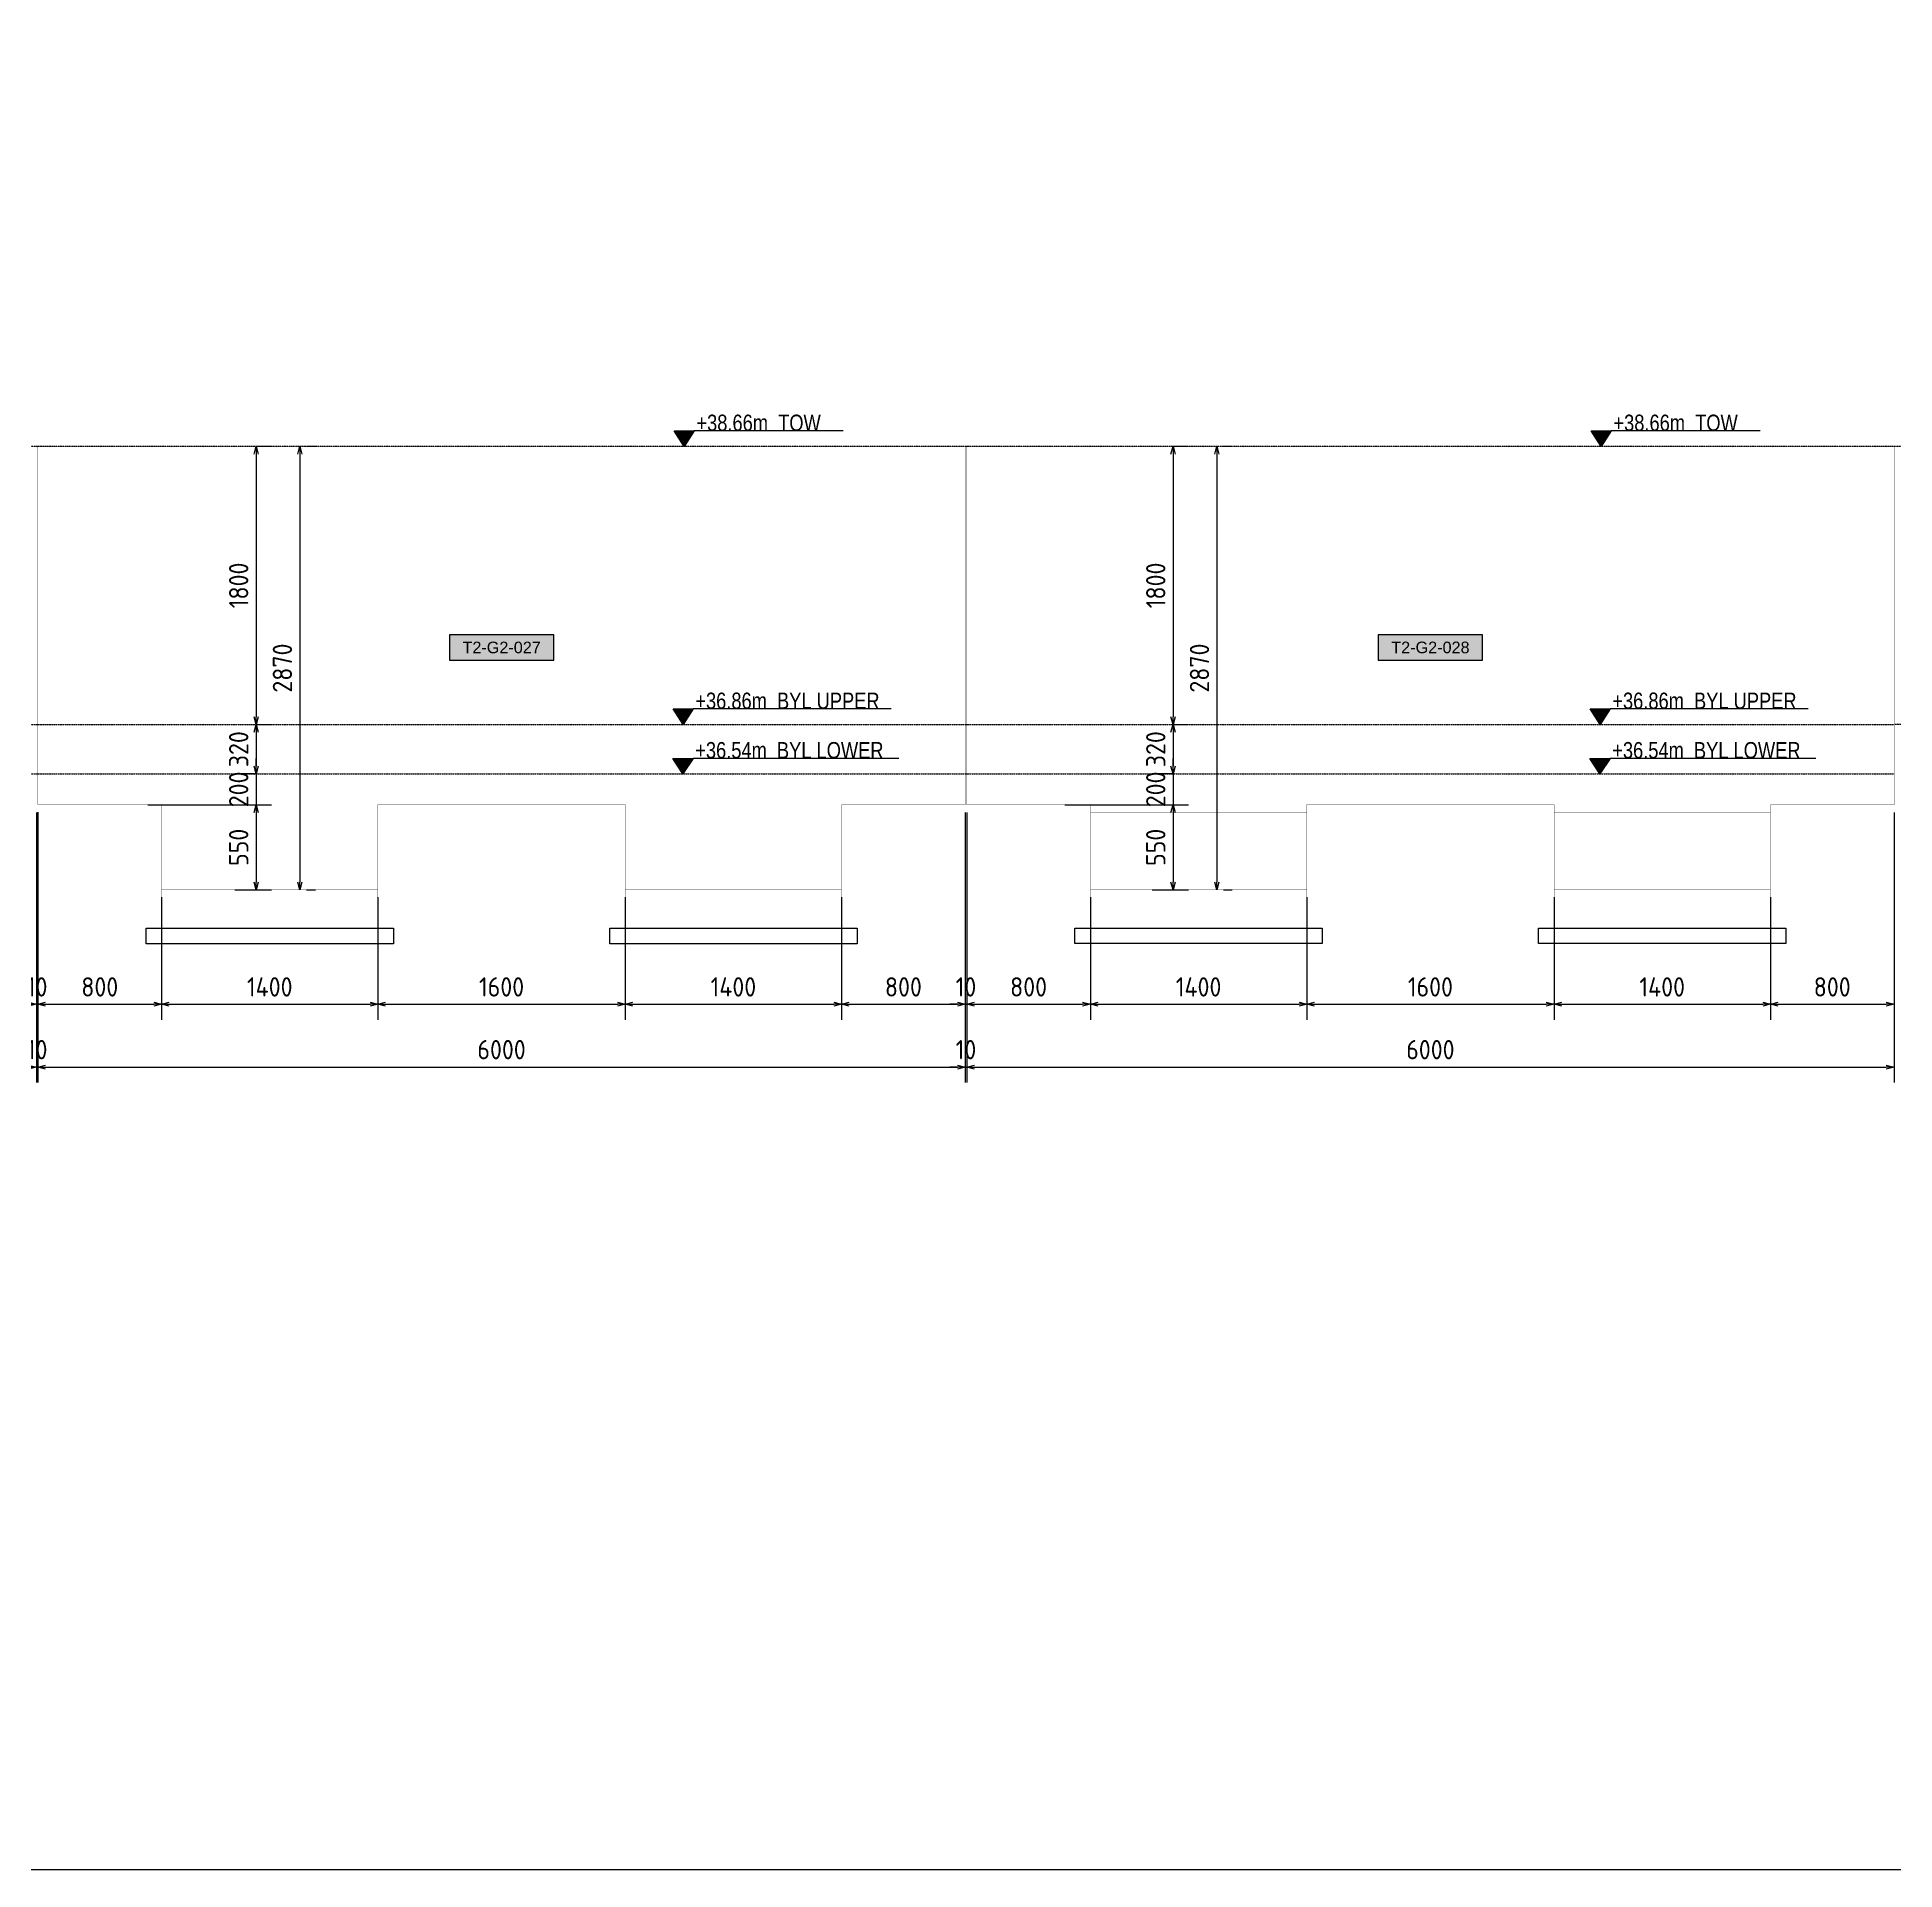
# Model space of a CAD drawing. Header units: centimetres. Extents: x -6122352 to 6876996, y -1694241 to 2592194.
# Drawn here: x 3466197 to 3478217, y 779040 to 790899 of the extents above; entities that cross this region are included whole.
import ezdxf
from ezdxf.enums import TextEntityAlignment as Align

# ---------------------------------------------------------------- set-up
doc = ezdxf.new("R2010")
doc.units = ezdxf.units.CM
doc.header["$MEASUREMENT"] = 0
doc.header["$PDMODE"] = 66
doc.header["$PDSIZE"] = 100
for name, pattern in [('CENTER', [2, 1.25, -0.25, 0.25, -0.25]), ('DASHED2', [0.375, 0.25, -0.125]), ('HIDDEN', [0.375, 0.25, -0.125])]:
    doc.linetypes.add(name, pattern=pattern)
doc.layers.get('Defpoints').update_dxf_attribs({"color": 255, "linetype": 'CENTER'})
for name, color, linetype in [('@MI-TYPE-01', 30, 'Continuous'), ('@MI-TYPE-02', 6, 'Continuous'), ('JML-Dimension', 1, 'Continuous'), ('PANEL-TAGS', 7, 'Continuous'), ('SECTION', 130, 'Continuous')]:
    doc.layers.add(name, color=color, linetype=linetype)
doc.styles.add('PANELTAG_STYLE', font='arial.ttf')
doc.styles.add('Schueco-BEMSTIL', font='isocpeur.ttf', dxfattribs={"width": 0.9})
doc.styles.add('txt-Pisa-std', font='arial.ttf', dxfattribs={"width": 0.8})
doc.dimstyles.new('MI- JWC-TXT-2.5 MM', dxfattribs={"dimscale": 1.5, "dimtxt": 2.5, "dimasz": 1, "dimexe": 2, "dimexo": 1, "dimgap": 1, "dimtad": 1, "dimdec": 0, "dimdsep": 46, "dimtxsty": 'Schueco-BEMSTIL', "dimblk": 'OPEN30', "dimcen": 0, "dimdle": 2, "dimclrd": 140, "dimclre": 8, "dimclrt": 40, "dimadec": 0, "dimazin": 2, "dimtfac": 1, "dimtdec": 0, "dimtix": 1, "dimtmove": 2, "dimatfit": 3, "dimldrblk": 'OPEN', "dimfxl": 2, "dimlwd": -1, "dimlwe": -1, "dimarcsym": 0})

# ---------------------------------------------------------------- blocks, each defined once
blk = doc.blocks.new('T2-ELE FT')
at = {"color": 12, "linetype": 'HIDDEN', "ltscale": 5, "const_width": 2}
blk.add_lwpolyline([(30306558, 1676366), (30306558, 1676866), (30307958, 1676866), (30307958, 1676366)], dxfattribs=at)
at = {"color": 12, "ltscale": 20, "const_width": 2}
blk.add_lwpolyline([(30306558, 1676366), (30307958, 1676366), (30307958, 1676116), (30306558, 1676116)], close=True, dxfattribs=at)
at = {"color": 8, "ltscale": 20}
blk.add_lwpolyline([(30306458, 1676116), (30308058, 1676116), (30308058, 1676016), (30306458, 1676016)], close=True, dxfattribs=at)
blk = doc.blocks.new('_Open30')
at = {"color": 0, "linetype": 'ByBlock', "lineweight": -2}
for p, q in [((-1, 0.27), (0, 0)), ((0, 0), (-1, -0.27)), ((0, 0), (-1, 0))]:
    blk.add_line(p, q, dxfattribs=at)
blk = doc.blocks.new('*D1750')
at = {"layer": '@MI-TYPE-01', "color": 8, "transparency": 16777216}
for p, q in [((3466192, 785882), (3466192, 784541)), ((3466202, 785883), (3466202, 784541))]:
    blk.add_line(p, q, dxfattribs=at)
at = {"layer": '@MI-TYPE-01', "color": 140, "transparency": 16777216}
for p, q in [((3466142, 784641), (3466092, 784641)), ((3466192, 784641), (3466202, 784641)), ((3466252, 784641), (3466302, 784641))]:
    blk.add_line(p, q, dxfattribs=at)
at = {"layer": 'Defpoints', "color": 0, "transparency": 16777216}
for p in [(3466192, 785932), (3466202, 785933), (3466202, 784641)]:
    blk.add_point(p, dxfattribs=at)
at = {"layer": '@MI-TYPE-01', "color": 140, "transparency": 16777216, "xscale": 50, "yscale": 50, "zscale": 50}
blk.add_blockref('_Open30', (3466192, 784641), dxfattribs=at)
at = {"layer": '@MI-TYPE-01', "color": 140, "transparency": 16777216, "xscale": 50, "yscale": 50, "zscale": 50, "rotation": 180}
blk.add_blockref('_Open30', (3466202, 784641), dxfattribs=at)
at = {"layer": '@MI-TYPE-01', "color": 40, "transparency": 16777216, "insert": (3466197, 784753), "char_height": 125, "attachment_point": 5, "style": 'Schueco-BEMSTIL'}
blk.add_mtext('10', dxfattribs=at)
blk = doc.blocks.new('_Open')
at = {"color": 0, "linetype": 'ByBlock', "lineweight": -2}
for p, q in [((-1, 0.2), (0, 0)), ((-1, -0.2), (0, 0)), ((0, 0), (-1, 0))]:
    blk.add_line(p, q, dxfattribs=at)
blk = doc.blocks.new('*D1751')
at = {"layer": '@MI-TYPE-01', "color": 8, "transparency": 16777216}
for p, q in [((3466202, 785883), (3466202, 784541)), ((3467002, 785333), (3467002, 784541))]:
    blk.add_line(p, q, dxfattribs=at)
at = {"layer": '@MI-TYPE-01', "color": 140, "transparency": 16777216}
blk.add_line((3466252, 784641), (3466952, 784641), dxfattribs=at)
at = {"layer": 'Defpoints', "color": 0, "transparency": 16777216}
for p in [(3466202, 785933), (3467002, 785383), (3467002, 784641)]:
    blk.add_point(p, dxfattribs=at)
at = {"layer": '@MI-TYPE-01', "color": 140, "transparency": 16777216, "xscale": 50, "yscale": 50, "zscale": 50, "rotation": 180}
blk.add_blockref('_Open30', (3466202, 784641), dxfattribs=at)
at = {"layer": '@MI-TYPE-01', "color": 140, "transparency": 16777216, "xscale": 50, "yscale": 50, "zscale": 50}
blk.add_blockref('_Open30', (3467002, 784641), dxfattribs=at)
at = {"layer": '@MI-TYPE-01', "color": 40, "transparency": 16777216, "insert": (3466602, 784753), "char_height": 125, "attachment_point": 5, "style": 'Schueco-BEMSTIL'}
blk.add_mtext('800', dxfattribs=at)
blk = doc.blocks.new('*D1752')
at = {"layer": '@MI-TYPE-01', "color": 8, "transparency": 16777216}
for p, q in [((3467002, 785333), (3467002, 784541)), ((3468402, 785333), (3468402, 784541))]:
    blk.add_line(p, q, dxfattribs=at)
at = {"layer": '@MI-TYPE-01', "color": 140, "transparency": 16777216}
blk.add_line((3467052, 784641), (3468352, 784641), dxfattribs=at)
at = {"layer": 'Defpoints', "color": 0, "transparency": 16777216}
for p in [(3467002, 785383), (3468402, 785383), (3468402, 784641)]:
    blk.add_point(p, dxfattribs=at)
at = {"layer": '@MI-TYPE-01', "color": 140, "transparency": 16777216, "xscale": 50, "yscale": 50, "zscale": 50, "rotation": 180}
blk.add_blockref('_Open30', (3467002, 784641), dxfattribs=at)
at = {"layer": '@MI-TYPE-01', "color": 140, "transparency": 16777216, "xscale": 50, "yscale": 50, "zscale": 50}
blk.add_blockref('_Open30', (3468402, 784641), dxfattribs=at)
at = {"layer": '@MI-TYPE-01', "color": 40, "transparency": 16777216, "insert": (3467702, 784753), "char_height": 125, "attachment_point": 5, "style": 'Schueco-BEMSTIL'}
blk.add_mtext('1400', dxfattribs=at)
blk = doc.blocks.new('*D1753')
at = {"layer": '@MI-TYPE-01', "color": 8, "transparency": 16777216}
for p, q in [((3468402, 785333), (3468402, 784541)), ((3470002, 785333), (3470002, 784541))]:
    blk.add_line(p, q, dxfattribs=at)
at = {"layer": '@MI-TYPE-01', "color": 140, "transparency": 16777216}
blk.add_line((3468452, 784641), (3469952, 784641), dxfattribs=at)
at = {"layer": 'Defpoints', "color": 0, "transparency": 16777216}
for p in [(3468402, 785383), (3470002, 785383), (3470002, 784641)]:
    blk.add_point(p, dxfattribs=at)
at = {"layer": '@MI-TYPE-01', "color": 140, "transparency": 16777216, "xscale": 50, "yscale": 50, "zscale": 50, "rotation": 180}
blk.add_blockref('_Open30', (3468402, 784641), dxfattribs=at)
at = {"layer": '@MI-TYPE-01', "color": 140, "transparency": 16777216, "xscale": 50, "yscale": 50, "zscale": 50}
blk.add_blockref('_Open30', (3470002, 784641), dxfattribs=at)
at = {"layer": '@MI-TYPE-01', "color": 40, "transparency": 16777216, "insert": (3469202, 784753), "char_height": 125, "attachment_point": 5, "style": 'Schueco-BEMSTIL'}
blk.add_mtext('1600', dxfattribs=at)
blk = doc.blocks.new('*D1754')
at = {"layer": '@MI-TYPE-01', "color": 8, "transparency": 16777216}
for p, q in [((3470002, 785333), (3470002, 784541)), ((3471402, 785333), (3471402, 784541))]:
    blk.add_line(p, q, dxfattribs=at)
at = {"layer": '@MI-TYPE-01', "color": 140, "transparency": 16777216}
blk.add_line((3470052, 784641), (3471352, 784641), dxfattribs=at)
at = {"layer": 'Defpoints', "color": 0, "transparency": 16777216}
for p in [(3470002, 785383), (3471402, 785383), (3471402, 784641)]:
    blk.add_point(p, dxfattribs=at)
at = {"layer": '@MI-TYPE-01', "color": 140, "transparency": 16777216, "xscale": 50, "yscale": 50, "zscale": 50, "rotation": 180}
blk.add_blockref('_Open30', (3470002, 784641), dxfattribs=at)
at = {"layer": '@MI-TYPE-01', "color": 140, "transparency": 16777216, "xscale": 50, "yscale": 50, "zscale": 50}
blk.add_blockref('_Open30', (3471402, 784641), dxfattribs=at)
at = {"layer": '@MI-TYPE-01', "color": 40, "transparency": 16777216, "insert": (3470702, 784753), "char_height": 125, "attachment_point": 5, "style": 'Schueco-BEMSTIL'}
blk.add_mtext('1400', dxfattribs=at)
blk = doc.blocks.new('*D1755')
at = {"layer": '@MI-TYPE-01', "color": 8, "transparency": 16777216}
for p, q in [((3472202, 785881), (3472202, 784541)), ((3471402, 785333), (3471402, 784541))]:
    blk.add_line(p, q, dxfattribs=at)
at = {"layer": '@MI-TYPE-01', "color": 140, "transparency": 16777216}
blk.add_line((3471452, 784641), (3472152, 784641), dxfattribs=at)
at = {"layer": 'Defpoints', "color": 0, "transparency": 16777216}
for p in [(3472202, 785931), (3471402, 785383), (3472202, 784641)]:
    blk.add_point(p, dxfattribs=at)
at = {"layer": '@MI-TYPE-01', "color": 140, "transparency": 16777216, "xscale": 50, "yscale": 50, "zscale": 50, "rotation": 180}
blk.add_blockref('_Open30', (3471402, 784641), dxfattribs=at)
at = {"layer": '@MI-TYPE-01', "color": 140, "transparency": 16777216, "xscale": 50, "yscale": 50, "zscale": 50}
blk.add_blockref('_Open30', (3472202, 784641), dxfattribs=at)
at = {"layer": '@MI-TYPE-01', "color": 40, "transparency": 16777216, "insert": (3471802, 784753), "char_height": 125, "attachment_point": 5, "style": 'Schueco-BEMSTIL'}
blk.add_mtext('800', dxfattribs=at)
blk = doc.blocks.new('*D1756')
at = {"layer": '@MI-TYPE-01', "color": 8, "transparency": 16777216}
for p, q in [((3472202, 785881), (3472202, 784541)), ((3472212, 785881), (3472212, 784541))]:
    blk.add_line(p, q, dxfattribs=at)
at = {"layer": '@MI-TYPE-01', "color": 140, "transparency": 16777216}
for p, q in [((3472152, 784641), (3472102, 784641)), ((3472202, 784641), (3472212, 784641)), ((3472262, 784641), (3472312, 784641))]:
    blk.add_line(p, q, dxfattribs=at)
at = {"layer": 'Defpoints', "color": 0, "transparency": 16777216}
for p in [(3472202, 785931), (3472212, 785931), (3472212, 784641)]:
    blk.add_point(p, dxfattribs=at)
at = {"layer": '@MI-TYPE-01', "color": 140, "transparency": 16777216, "xscale": 50, "yscale": 50, "zscale": 50}
blk.add_blockref('_Open30', (3472202, 784641), dxfattribs=at)
at = {"layer": '@MI-TYPE-01', "color": 140, "transparency": 16777216, "xscale": 50, "yscale": 50, "zscale": 50, "rotation": 180}
blk.add_blockref('_Open30', (3472212, 784641), dxfattribs=at)
at = {"layer": '@MI-TYPE-01', "color": 40, "transparency": 16777216, "insert": (3472207, 784753), "char_height": 125, "attachment_point": 5, "style": 'Schueco-BEMSTIL'}
blk.add_mtext('10', dxfattribs=at)
blk = doc.blocks.new('*D1757')
at = {"layer": '@MI-TYPE-01', "color": 8, "transparency": 16777216}
for p, q in [((3472212, 785881), (3472212, 784541)), ((3473012, 785333), (3473012, 784541))]:
    blk.add_line(p, q, dxfattribs=at)
at = {"layer": '@MI-TYPE-01', "color": 140, "transparency": 16777216}
blk.add_line((3472262, 784641), (3472962, 784641), dxfattribs=at)
at = {"layer": 'Defpoints', "color": 0, "transparency": 16777216}
for p in [(3472212, 785931), (3473012, 785383), (3473012, 784641)]:
    blk.add_point(p, dxfattribs=at)
at = {"layer": '@MI-TYPE-01', "color": 140, "transparency": 16777216, "xscale": 50, "yscale": 50, "zscale": 50, "rotation": 180}
blk.add_blockref('_Open30', (3472212, 784641), dxfattribs=at)
at = {"layer": '@MI-TYPE-01', "color": 140, "transparency": 16777216, "xscale": 50, "yscale": 50, "zscale": 50}
blk.add_blockref('_Open30', (3473012, 784641), dxfattribs=at)
at = {"layer": '@MI-TYPE-01', "color": 40, "transparency": 16777216, "insert": (3472612, 784753), "char_height": 125, "attachment_point": 5, "style": 'Schueco-BEMSTIL'}
blk.add_mtext('800', dxfattribs=at)
blk = doc.blocks.new('*D1758')
at = {"layer": '@MI-TYPE-01', "color": 8, "transparency": 16777216}
for p, q in [((3473012, 785333), (3473012, 784541)), ((3474412, 785333), (3474412, 784541))]:
    blk.add_line(p, q, dxfattribs=at)
at = {"layer": '@MI-TYPE-01', "color": 140, "transparency": 16777216}
blk.add_line((3473062, 784641), (3474362, 784641), dxfattribs=at)
at = {"layer": 'Defpoints', "color": 0, "transparency": 16777216}
for p in [(3473012, 785383), (3474412, 785383), (3474412, 784641)]:
    blk.add_point(p, dxfattribs=at)
at = {"layer": '@MI-TYPE-01', "color": 140, "transparency": 16777216, "xscale": 50, "yscale": 50, "zscale": 50, "rotation": 180}
blk.add_blockref('_Open30', (3473012, 784641), dxfattribs=at)
at = {"layer": '@MI-TYPE-01', "color": 140, "transparency": 16777216, "xscale": 50, "yscale": 50, "zscale": 50}
blk.add_blockref('_Open30', (3474412, 784641), dxfattribs=at)
at = {"layer": '@MI-TYPE-01', "color": 40, "transparency": 16777216, "insert": (3473712, 784753), "char_height": 125, "attachment_point": 5, "style": 'Schueco-BEMSTIL'}
blk.add_mtext('1400', dxfattribs=at)
blk = doc.blocks.new('*D1759')
at = {"layer": '@MI-TYPE-01', "color": 8, "transparency": 16777216}
for p, q in [((3474412, 785333), (3474412, 784541)), ((3476012, 785333), (3476012, 784541))]:
    blk.add_line(p, q, dxfattribs=at)
at = {"layer": '@MI-TYPE-01', "color": 140, "transparency": 16777216}
blk.add_line((3474462, 784641), (3475962, 784641), dxfattribs=at)
at = {"layer": 'Defpoints', "color": 0, "transparency": 16777216}
for p in [(3474412, 785383), (3476012, 785383), (3476012, 784641)]:
    blk.add_point(p, dxfattribs=at)
at = {"layer": '@MI-TYPE-01', "color": 140, "transparency": 16777216, "xscale": 50, "yscale": 50, "zscale": 50, "rotation": 180}
blk.add_blockref('_Open30', (3474412, 784641), dxfattribs=at)
at = {"layer": '@MI-TYPE-01', "color": 140, "transparency": 16777216, "xscale": 50, "yscale": 50, "zscale": 50}
blk.add_blockref('_Open30', (3476012, 784641), dxfattribs=at)
at = {"layer": '@MI-TYPE-01', "color": 40, "transparency": 16777216, "insert": (3475212, 784753), "char_height": 125, "attachment_point": 5, "style": 'Schueco-BEMSTIL'}
blk.add_mtext('1600', dxfattribs=at)
blk = doc.blocks.new('*D1760')
at = {"layer": '@MI-TYPE-01', "color": 8, "transparency": 16777216}
for p, q in [((3476012, 785333), (3476012, 784541)), ((3477412, 785333), (3477412, 784541))]:
    blk.add_line(p, q, dxfattribs=at)
at = {"layer": '@MI-TYPE-01', "color": 140, "transparency": 16777216}
blk.add_line((3476062, 784641), (3477362, 784641), dxfattribs=at)
at = {"layer": 'Defpoints', "color": 0, "transparency": 16777216}
for p in [(3476012, 785383), (3477412, 785383), (3477412, 784641)]:
    blk.add_point(p, dxfattribs=at)
at = {"layer": '@MI-TYPE-01', "color": 140, "transparency": 16777216, "xscale": 50, "yscale": 50, "zscale": 50, "rotation": 180}
blk.add_blockref('_Open30', (3476012, 784641), dxfattribs=at)
at = {"layer": '@MI-TYPE-01', "color": 140, "transparency": 16777216, "xscale": 50, "yscale": 50, "zscale": 50}
blk.add_blockref('_Open30', (3477412, 784641), dxfattribs=at)
at = {"layer": '@MI-TYPE-01', "color": 40, "transparency": 16777216, "insert": (3476712, 784753), "char_height": 125, "attachment_point": 5, "style": 'Schueco-BEMSTIL'}
blk.add_mtext('1400', dxfattribs=at)
blk = doc.blocks.new('*D1761')
at = {"layer": '@MI-TYPE-01', "color": 8, "transparency": 16777216}
for p, q in [((3478212, 785881), (3478212, 784541)), ((3477412, 785333), (3477412, 784541))]:
    blk.add_line(p, q, dxfattribs=at)
at = {"layer": '@MI-TYPE-01', "color": 140, "transparency": 16777216}
blk.add_line((3477462, 784641), (3478162, 784641), dxfattribs=at)
at = {"layer": 'Defpoints', "color": 0, "transparency": 16777216}
for p in [(3478212, 785931), (3477412, 785383), (3478212, 784641)]:
    blk.add_point(p, dxfattribs=at)
at = {"layer": '@MI-TYPE-01', "color": 140, "transparency": 16777216, "xscale": 50, "yscale": 50, "zscale": 50, "rotation": 180}
blk.add_blockref('_Open30', (3477412, 784641), dxfattribs=at)
at = {"layer": '@MI-TYPE-01', "color": 140, "transparency": 16777216, "xscale": 50, "yscale": 50, "zscale": 50}
blk.add_blockref('_Open30', (3478212, 784641), dxfattribs=at)
at = {"layer": '@MI-TYPE-01', "color": 40, "transparency": 16777216, "insert": (3477812, 784753), "char_height": 125, "attachment_point": 5, "style": 'Schueco-BEMSTIL'}
blk.add_mtext('800', dxfattribs=at)
blk = doc.blocks.new('*U1142')
at = {"layer": 'JML-Dimension'}
h = blk.add_hatch(color=10, dxfattribs=at)
h.dxf.hatch_style = 1
h.paths.add_polyline_path([(0, 0), (-1.54, 2.37), (1.54, 2.37)])
blk.add_line((24.31, 2.37), (1.54, 2.37), dxfattribs=at)
blk.add_lwpolyline([(0, 0), (-1.54, 2.37), (1.54, 2.37), (0, 0)], dxfattribs=at)
at = {"color": 5, "style": 'txt-Pisa-std', "width": 0.8}
blk.add_attdef('+0.0', text='', height=2.5, dxfattribs=at).set_placement((1.87, 2.37), align=Align.BOTTOM_LEFT)
blk = doc.blocks.new('*U1445')
at = {"layer": 'JML-Dimension'}
h = blk.add_hatch(color=10, dxfattribs=at)
h.dxf.hatch_style = 1
h.paths.add_polyline_path([(0, 0), (-1.54, 2.37), (1.54, 2.37)])
blk.add_line((31.81, 2.37), (1.54, 2.37), dxfattribs=at)
blk.add_lwpolyline([(0, 0), (-1.54, 2.37), (1.54, 2.37), (0, 0)], dxfattribs=at)
at = {"color": 5, "style": 'txt-Pisa-std', "width": 0.8}
blk.add_attdef('+0.0', text='', height=2.5, dxfattribs=at).set_placement((1.87, 2.37), align=Align.BOTTOM_LEFT)
blk = doc.blocks.new('*U1446')
at = {"layer": 'JML-Dimension'}
h = blk.add_hatch(color=10, dxfattribs=at)
h.dxf.hatch_style = 1
h.paths.add_polyline_path([(0, 0), (-1.54, 2.37), (1.54, 2.37)])
blk.add_line((33.03, 2.37), (1.54, 2.37), dxfattribs=at)
blk.add_lwpolyline([(0, 0), (-1.54, 2.37), (1.54, 2.37), (0, 0)], dxfattribs=at)
at = {"color": 5, "style": 'txt-Pisa-std', "width": 0.8}
blk.add_attdef('+0.0', text='', height=2.5, dxfattribs=at).set_placement((1.87, 2.37), align=Align.BOTTOM_LEFT)
blk = doc.blocks.new('*D1786')
at = {"layer": '@MI-TYPE-01', "color": 8, "transparency": 16777216}
for p, q in [((3467612, 788251), (3467714, 788251)), ((3467612, 786451), (3467714, 786451))]:
    blk.add_line(p, q, dxfattribs=at)
at = {"layer": '@MI-TYPE-01', "color": 140, "transparency": 16777216}
blk.add_line((3467614, 788201), (3467614, 786501), dxfattribs=at)
at = {"layer": 'Defpoints', "color": 0, "transparency": 16777216}
for p in [(3467562, 788251), (3467562, 786451), (3467614, 786451)]:
    blk.add_point(p, dxfattribs=at)
at = {"layer": '@MI-TYPE-01', "color": 140, "transparency": 16777216, "xscale": 50, "yscale": 50, "zscale": 50}
for p, rotation in [((3467614, 788251), 90), ((3467614, 786451), 270)]:
    blk.add_blockref('_Open30', p, dxfattribs=dict(at, rotation=rotation))
at = {"layer": '@MI-TYPE-01', "color": 40, "transparency": 16777216, "insert": (3467501, 787351), "char_height": 125, "attachment_point": 5, "rotation": 90, "style": 'Schueco-BEMSTIL'}
blk.add_mtext('1800', dxfattribs=at)
blk = doc.blocks.new('*D1787')
at = {"layer": '@MI-TYPE-01', "color": 8, "transparency": 16777216}
for p, q in [((3467612, 786451), (3467714, 786451)), ((3467610, 786131), (3467514, 786131))]:
    blk.add_line(p, q, dxfattribs=at)
at = {"layer": '@MI-TYPE-01', "color": 140, "transparency": 16777216}
blk.add_line((3467614, 786401), (3467614, 786181), dxfattribs=at)
at = {"layer": 'Defpoints', "color": 0, "transparency": 16777216}
for p in [(3467562, 786451), (3467614, 786131), (3467660, 786131)]:
    blk.add_point(p, dxfattribs=at)
at = {"layer": '@MI-TYPE-01', "color": 140, "transparency": 16777216, "xscale": 50, "yscale": 50, "zscale": 50}
for p, rotation in [((3467614, 786451), 90), ((3467614, 786131), 270)]:
    blk.add_blockref('_Open30', p, dxfattribs=dict(at, rotation=rotation))
at = {"layer": '@MI-TYPE-01', "color": 40, "transparency": 16777216, "insert": (3467501, 786291), "char_height": 125, "attachment_point": 5, "rotation": 90, "style": 'Schueco-BEMSTIL'}
blk.add_mtext('320', dxfattribs=at)
blk = doc.blocks.new('*D1788')
at = {"layer": '@MI-TYPE-01', "color": 8, "transparency": 16777216}
for p, q in [((3467610, 786131), (3467514, 786131)), ((3466913, 785931), (3467714, 785931))]:
    blk.add_line(p, q, dxfattribs=at)
at = {"layer": '@MI-TYPE-01', "color": 140, "transparency": 16777216}
for p, q in [((3467614, 786181), (3467614, 786231)), ((3467614, 786131), (3467614, 785931)), ((3467614, 785881), (3467614, 785831))]:
    blk.add_line(p, q, dxfattribs=at)
at = {"layer": 'Defpoints', "color": 0, "transparency": 16777216}
for p in [(3467660, 786131), (3466863, 785931), (3467614, 785931)]:
    blk.add_point(p, dxfattribs=at)
at = {"layer": '@MI-TYPE-01', "color": 140, "transparency": 16777216, "xscale": 50, "yscale": 50, "zscale": 50}
for p, rotation in [((3467614, 786131), 270), ((3467614, 785931), 90)]:
    blk.add_blockref('_Open30', p, dxfattribs=dict(at, rotation=rotation))
at = {"layer": '@MI-TYPE-01', "color": 40, "transparency": 16777216, "insert": (3467501, 786031), "char_height": 125, "attachment_point": 5, "rotation": 90, "style": 'Schueco-BEMSTIL'}
blk.add_mtext('200', dxfattribs=at)
blk = doc.blocks.new('*D1789')
at = {"layer": '@MI-TYPE-01', "color": 8, "transparency": 16777216}
for p, q in [((3466913, 785931), (3467714, 785931)), ((3467477, 785381), (3467714, 785381))]:
    blk.add_line(p, q, dxfattribs=at)
at = {"layer": '@MI-TYPE-01', "color": 140, "transparency": 16777216}
blk.add_line((3467614, 785881), (3467614, 785431), dxfattribs=at)
at = {"layer": 'Defpoints', "color": 0, "transparency": 16777216}
for p in [(3466863, 785931), (3467427, 785381), (3467614, 785381)]:
    blk.add_point(p, dxfattribs=at)
at = {"layer": '@MI-TYPE-01', "color": 140, "transparency": 16777216, "xscale": 50, "yscale": 50, "zscale": 50}
for p, rotation in [((3467614, 785931), 90), ((3467614, 785381), 270)]:
    blk.add_blockref('_Open30', p, dxfattribs=dict(at, rotation=rotation))
at = {"layer": '@MI-TYPE-01', "color": 40, "transparency": 16777216, "insert": (3467501, 785656), "char_height": 125, "attachment_point": 5, "rotation": 90, "style": 'Schueco-BEMSTIL'}
blk.add_mtext('550', dxfattribs=at)
blk = doc.blocks.new('*D1790')
at = {"layer": '@MI-TYPE-01', "color": 140, "transparency": 16777216}
blk.add_line((3467897, 788201), (3467897, 785431), dxfattribs=at)
at = {"layer": '@MI-TYPE-01', "color": 8, "transparency": 16777216}
for p, q in [((3467940, 788251), (3467997, 788251)), ((3467940, 785381), (3467997, 785381))]:
    blk.add_line(p, q, dxfattribs=at)
at = {"layer": 'Defpoints', "color": 0, "transparency": 16777216}
for p in [(3467890, 788251), (3467890, 785381), (3467897, 785381)]:
    blk.add_point(p, dxfattribs=at)
at = {"layer": '@MI-TYPE-01', "color": 140, "transparency": 16777216, "xscale": 50, "yscale": 50, "zscale": 50}
for p, rotation in [((3467897, 788251), 90), ((3467897, 785381), 270)]:
    blk.add_blockref('_Open30', p, dxfattribs=dict(at, rotation=rotation))
at = {"layer": '@MI-TYPE-01', "color": 40, "transparency": 16777216, "insert": (3467784, 786816), "char_height": 125, "attachment_point": 5, "rotation": 90, "style": 'Schueco-BEMSTIL'}
blk.add_mtext('2870', dxfattribs=at)
blk = doc.blocks.new('*D1791')
at = {"layer": '@MI-TYPE-01', "color": 8, "transparency": 16777216}
for p, q in [((3473545, 788251), (3473647, 788251)), ((3473545, 786451), (3473647, 786451))]:
    blk.add_line(p, q, dxfattribs=at)
at = {"layer": '@MI-TYPE-01', "color": 140, "transparency": 16777216}
blk.add_line((3473547, 788201), (3473547, 786501), dxfattribs=at)
at = {"layer": 'Defpoints', "color": 0, "transparency": 16777216}
for p in [(3473495, 788251), (3473495, 786451), (3473547, 786451)]:
    blk.add_point(p, dxfattribs=at)
at = {"layer": '@MI-TYPE-01', "color": 140, "transparency": 16777216, "xscale": 50, "yscale": 50, "zscale": 50}
for p, rotation in [((3473547, 788251), 90), ((3473547, 786451), 270)]:
    blk.add_blockref('_Open30', p, dxfattribs=dict(at, rotation=rotation))
at = {"layer": '@MI-TYPE-01', "color": 40, "transparency": 16777216, "insert": (3473435, 787351), "char_height": 125, "attachment_point": 5, "rotation": 90, "style": 'Schueco-BEMSTIL'}
blk.add_mtext('1800', dxfattribs=at)
blk = doc.blocks.new('*D1792')
at = {"layer": '@MI-TYPE-01', "color": 8, "transparency": 16777216}
for p, q in [((3473545, 786451), (3473647, 786451)), ((3473543, 786131), (3473447, 786131))]:
    blk.add_line(p, q, dxfattribs=at)
at = {"layer": '@MI-TYPE-01', "color": 140, "transparency": 16777216}
blk.add_line((3473547, 786401), (3473547, 786181), dxfattribs=at)
at = {"layer": 'Defpoints', "color": 0, "transparency": 16777216}
for p in [(3473495, 786451), (3473547, 786131), (3473593, 786131)]:
    blk.add_point(p, dxfattribs=at)
at = {"layer": '@MI-TYPE-01', "color": 140, "transparency": 16777216, "xscale": 50, "yscale": 50, "zscale": 50}
for p, rotation in [((3473547, 786451), 90), ((3473547, 786131), 270)]:
    blk.add_blockref('_Open30', p, dxfattribs=dict(at, rotation=rotation))
at = {"layer": '@MI-TYPE-01', "color": 40, "transparency": 16777216, "insert": (3473435, 786291), "char_height": 125, "attachment_point": 5, "rotation": 90, "style": 'Schueco-BEMSTIL'}
blk.add_mtext('320', dxfattribs=at)
blk = doc.blocks.new('*D1793')
at = {"layer": '@MI-TYPE-01', "color": 8, "transparency": 16777216}
for p, q in [((3473543, 786131), (3473447, 786131)), ((3472846, 785931), (3473647, 785931))]:
    blk.add_line(p, q, dxfattribs=at)
at = {"layer": '@MI-TYPE-01', "color": 140, "transparency": 16777216}
for p, q in [((3473547, 786181), (3473547, 786231)), ((3473547, 786131), (3473547, 785931)), ((3473547, 785881), (3473547, 785831))]:
    blk.add_line(p, q, dxfattribs=at)
at = {"layer": 'Defpoints', "color": 0, "transparency": 16777216}
for p in [(3473593, 786131), (3472796, 785931), (3473547, 785931)]:
    blk.add_point(p, dxfattribs=at)
at = {"layer": '@MI-TYPE-01', "color": 140, "transparency": 16777216, "xscale": 50, "yscale": 50, "zscale": 50}
for p, rotation in [((3473547, 786131), 270), ((3473547, 785931), 90)]:
    blk.add_blockref('_Open30', p, dxfattribs=dict(at, rotation=rotation))
at = {"layer": '@MI-TYPE-01', "color": 40, "transparency": 16777216, "insert": (3473435, 786031), "char_height": 125, "attachment_point": 5, "rotation": 90, "style": 'Schueco-BEMSTIL'}
blk.add_mtext('200', dxfattribs=at)
blk = doc.blocks.new('*D1794')
at = {"layer": '@MI-TYPE-01', "color": 8, "transparency": 16777216}
for p, q in [((3472846, 785931), (3473647, 785931)), ((3473411, 785381), (3473647, 785381))]:
    blk.add_line(p, q, dxfattribs=at)
at = {"layer": '@MI-TYPE-01', "color": 140, "transparency": 16777216}
blk.add_line((3473547, 785881), (3473547, 785431), dxfattribs=at)
at = {"layer": 'Defpoints', "color": 0, "transparency": 16777216}
for p in [(3472796, 785931), (3473361, 785381), (3473547, 785381)]:
    blk.add_point(p, dxfattribs=at)
at = {"layer": '@MI-TYPE-01', "color": 140, "transparency": 16777216, "xscale": 50, "yscale": 50, "zscale": 50}
for p, rotation in [((3473547, 785931), 90), ((3473547, 785381), 270)]:
    blk.add_blockref('_Open30', p, dxfattribs=dict(at, rotation=rotation))
at = {"layer": '@MI-TYPE-01', "color": 40, "transparency": 16777216, "insert": (3473435, 785656), "char_height": 125, "attachment_point": 5, "rotation": 90, "style": 'Schueco-BEMSTIL'}
blk.add_mtext('550', dxfattribs=at)
blk = doc.blocks.new('*D1795')
at = {"layer": '@MI-TYPE-01', "color": 140, "transparency": 16777216}
blk.add_line((3473830, 788201), (3473830, 785431), dxfattribs=at)
at = {"layer": '@MI-TYPE-01', "color": 8, "transparency": 16777216}
for p, q in [((3473874, 788251), (3473930, 788251)), ((3473874, 785381), (3473930, 785381))]:
    blk.add_line(p, q, dxfattribs=at)
at = {"layer": 'Defpoints', "color": 0, "transparency": 16777216}
for p in [(3473824, 788251), (3473824, 785381), (3473830, 785381)]:
    blk.add_point(p, dxfattribs=at)
at = {"layer": '@MI-TYPE-01', "color": 140, "transparency": 16777216, "xscale": 50, "yscale": 50, "zscale": 50}
for p, rotation in [((3473830, 788251), 90), ((3473830, 785381), 270)]:
    blk.add_blockref('_Open30', p, dxfattribs=dict(at, rotation=rotation))
at = {"layer": '@MI-TYPE-01', "color": 40, "transparency": 16777216, "insert": (3473718, 786816), "char_height": 125, "attachment_point": 5, "rotation": 90, "style": 'Schueco-BEMSTIL'}
blk.add_mtext('2870', dxfattribs=at)
blk = doc.blocks.new('*D1805')
at = {"layer": '@MI-TYPE-01', "color": 8, "transparency": 16777216}
for p, q in [((3466192, 785882), (3466192, 784134)), ((3466202, 785883), (3466202, 784134))]:
    blk.add_line(p, q, dxfattribs=at)
at = {"layer": '@MI-TYPE-01', "color": 140, "transparency": 16777216}
for p, q in [((3466142, 784234), (3466092, 784234)), ((3466192, 784234), (3466202, 784234)), ((3466252, 784234), (3466302, 784234))]:
    blk.add_line(p, q, dxfattribs=at)
at = {"layer": 'Defpoints', "color": 0, "transparency": 16777216}
for p in [(3466192, 785932), (3466202, 785933), (3466202, 784234)]:
    blk.add_point(p, dxfattribs=at)
at = {"layer": '@MI-TYPE-01', "color": 140, "transparency": 16777216, "xscale": 50, "yscale": 50, "zscale": 50}
blk.add_blockref('_Open30', (3466192, 784234), dxfattribs=at)
at = {"layer": '@MI-TYPE-01', "color": 140, "transparency": 16777216, "xscale": 50, "yscale": 50, "zscale": 50, "rotation": 180}
blk.add_blockref('_Open30', (3466202, 784234), dxfattribs=at)
at = {"layer": '@MI-TYPE-01', "color": 40, "transparency": 16777216, "insert": (3466197, 784347), "char_height": 125, "attachment_point": 5, "style": 'Schueco-BEMSTIL'}
blk.add_mtext('10', dxfattribs=at)
blk = doc.blocks.new('*D1806')
at = {"layer": '@MI-TYPE-01', "color": 8, "transparency": 16777216}
for p, q in [((3466202, 785883), (3466202, 784134)), ((3472202, 785881), (3472202, 784134))]:
    blk.add_line(p, q, dxfattribs=at)
at = {"layer": '@MI-TYPE-01', "color": 140, "transparency": 16777216}
blk.add_line((3466252, 784234), (3472152, 784234), dxfattribs=at)
at = {"layer": 'Defpoints', "color": 0, "transparency": 16777216}
for p in [(3466202, 785933), (3472202, 785931), (3472202, 784234)]:
    blk.add_point(p, dxfattribs=at)
at = {"layer": '@MI-TYPE-01', "color": 140, "transparency": 16777216, "xscale": 50, "yscale": 50, "zscale": 50, "rotation": 180}
blk.add_blockref('_Open30', (3466202, 784234), dxfattribs=at)
at = {"layer": '@MI-TYPE-01', "color": 140, "transparency": 16777216, "xscale": 50, "yscale": 50, "zscale": 50}
blk.add_blockref('_Open30', (3472202, 784234), dxfattribs=at)
at = {"layer": '@MI-TYPE-01', "color": 40, "transparency": 16777216, "insert": (3469202, 784347), "char_height": 125, "attachment_point": 5, "style": 'Schueco-BEMSTIL'}
blk.add_mtext('6000', dxfattribs=at)
blk = doc.blocks.new('*D1807')
at = {"layer": '@MI-TYPE-01', "color": 8, "transparency": 16777216}
for p, q in [((3472202, 785881), (3472202, 784134)), ((3472212, 785881), (3472212, 784134))]:
    blk.add_line(p, q, dxfattribs=at)
at = {"layer": '@MI-TYPE-01', "color": 140, "transparency": 16777216}
for p, q in [((3472152, 784234), (3472102, 784234)), ((3472202, 784234), (3472212, 784234)), ((3472262, 784234), (3472312, 784234))]:
    blk.add_line(p, q, dxfattribs=at)
at = {"layer": 'Defpoints', "color": 0, "transparency": 16777216}
for p in [(3472202, 785931), (3472212, 785931), (3472212, 784234)]:
    blk.add_point(p, dxfattribs=at)
at = {"layer": '@MI-TYPE-01', "color": 140, "transparency": 16777216, "xscale": 50, "yscale": 50, "zscale": 50}
blk.add_blockref('_Open30', (3472202, 784234), dxfattribs=at)
at = {"layer": '@MI-TYPE-01', "color": 140, "transparency": 16777216, "xscale": 50, "yscale": 50, "zscale": 50, "rotation": 180}
blk.add_blockref('_Open30', (3472212, 784234), dxfattribs=at)
at = {"layer": '@MI-TYPE-01', "color": 40, "transparency": 16777216, "insert": (3472207, 784347), "char_height": 125, "attachment_point": 5, "style": 'Schueco-BEMSTIL'}
blk.add_mtext('10', dxfattribs=at)
blk = doc.blocks.new('*D1808')
at = {"layer": '@MI-TYPE-01', "color": 8, "transparency": 16777216}
for p, q in [((3472212, 785881), (3472212, 784134)), ((3478212, 785881), (3478212, 784134))]:
    blk.add_line(p, q, dxfattribs=at)
at = {"layer": '@MI-TYPE-01', "color": 140, "transparency": 16777216}
blk.add_line((3472262, 784234), (3478162, 784234), dxfattribs=at)
at = {"layer": 'Defpoints', "color": 0, "transparency": 16777216}
for p in [(3472212, 785931), (3478212, 785931), (3478212, 784234)]:
    blk.add_point(p, dxfattribs=at)
at = {"layer": '@MI-TYPE-01', "color": 140, "transparency": 16777216, "xscale": 50, "yscale": 50, "zscale": 50, "rotation": 180}
blk.add_blockref('_Open30', (3472212, 784234), dxfattribs=at)
at = {"layer": '@MI-TYPE-01', "color": 140, "transparency": 16777216, "xscale": 50, "yscale": 50, "zscale": 50}
blk.add_blockref('_Open30', (3478212, 784234), dxfattribs=at)
at = {"layer": '@MI-TYPE-01', "color": 40, "transparency": 16777216, "insert": (3475212, 784347), "char_height": 125, "attachment_point": 5, "style": 'Schueco-BEMSTIL'}
blk.add_mtext('6000', dxfattribs=at)
blk = doc.blocks.new('PANELTAG')
at = {"layer": 'PANEL-TAGS', "color": 1}
blk.add_lwpolyline([(-13.5, -3.3), (13.5, -3.3), (13.5, 3.3), (-13.5, 3.3)], close=True, dxfattribs=at)
at = {"layer": 'PANEL-TAGS', "color": 40, "true_color": 0xffd700}
blk.add_solid([(-13.5, -3.3), (13.5, -3.3), (-13.5, 3.3), (13.5, 3.3)], dxfattribs=at)
at = {"layer": 'PANEL-TAGS', "color": 5, "style": 'PANELTAG_STYLE'}
blk.add_attdef('TAGNO', text='', height=3, dxfattribs=at).set_placement((0, 0), align=Align.CENTER)

msp = doc.modelspace()

# ---------------------------------------------------------------- linework, layer by layer
msp.add_lwpolyline([(3278170.28592, 802757.28808), (3588252.33865, 802757.28808), (3588252.33865, 779039.77254), (3278170.28592, 779039.77254)], close=True)
at = {"layer": '@MI-TYPE-01', "const_width": 2.5}
for points in [[(3472202.26853, 788252.40766), (3466202.26853, 788252.40766), (3466202.26853, 785932.50717), (3467002.26853, 785932.50717), (3467002.26853, 785382.50717), (3468402.26853, 785382.50717), (3468402.26853, 785932.50717), (3470002.26853, 785932.50717), (3470002.26853, 785382.50717), (3471402.26853, 785382.50717), (3471402.26853, 785931.2852), (3472202.26853, 785931.34102)], [(3478212.26489, 788252.67761), (3472212.26489, 788252.67761), (3472212.26489, 785931.31311), (3473012.26489, 785931.31311), (3473012.26489, 785382.77711), (3474412.26489, 785382.77711), (3474412.26489, 785932.77711), (3476012.26489, 785932.77711), (3476012.26489, 785382.77711), (3477412.26489, 785382.77711), (3477412.26489, 785931.31311), (3478212.26489, 785931.36893)]]:
    msp.add_lwpolyline(points, close=True, dxfattribs=at)
at = {"layer": '@MI-TYPE-02', "color": 160, "linetype": 'DASHED2', "ltscale": 5}
for points in [[(3435203.18591, 788251.32789), (3561055.87609, 788251.32789)], [(3435203.18591, 786451.32789), (3478212.26489, 786451.32789)], [(3520497.04534, 786450.51811), (3478212.26489, 786450.51811)], [(3435203.18591, 786131.32789), (3478212.26489, 786131.32789)]]:
    msp.add_lwpolyline(points, dxfattribs=at)

# ---------------------------------------------------------------- block references
at = {"color": 2}
for p in [(-26839555.89303, -890983.36659), (-26836555.89303, -890983.36659), (-26833545.89668, -890983.09665), (-26830545.89668, -890983.09665)]:
    msp.add_blockref('T2-ELE FT', p, dxfattribs=at)
at = {"layer": 'PANEL-TAGS'}
ref = msp.add_blockref('PANELTAG', (3469202.42899, 786949.4509), dxfattribs=dict(at, xscale=25, yscale=25, zscale=25))
ref.add_attrib('TAGNO', 'T2-G2-027', dxfattribs={"color": 5, "height": 75, "style": 'PANELTAG_STYLE'}).set_placement((3469202.42899, 786949.4509), align=Align.MIDDLE_CENTER)
ref = msp.add_blockref('PANELTAG', (3475212.26094, 786949.631), dxfattribs=dict(at, xscale=25, yscale=25, zscale=25))
ref.add_attrib('TAGNO', 'T2-G2-028', dxfattribs={"color": 5, "height": 75, "style": 'PANELTAG_STYLE'}).set_placement((3475212.26094, 786949.631), align=Align.MIDDLE_CENTER)
at = {"layer": 'SECTION', "color": 6}
ref = msp.add_blockref('*U1142', (3470383.75073, 788249.97818), dxfattribs=dict(at, xscale=42.30147098076819, yscale=42.30147098076819, zscale=42.30147098076819))
ref.add_attrib('+0.0', '+38.66m  TOW', (3470462.87938, 788350.23524), dxfattribs={"layer": 'JML-Dimension', "color": 5, "height": 105.7536775, "style": 'txt-Pisa-std', "width": 0.8})
ref = msp.add_blockref('*U1142', (3476317.27576, 788249.97818), dxfattribs=dict(at, xscale=42.30147098076819, yscale=42.30147098076819, zscale=42.30147098076819))
ref.add_attrib('+0.0', '+38.66m  TOW', (3476396.4044, 788350.23524), dxfattribs={"layer": 'JML-Dimension', "color": 5, "height": 105.7536775, "style": 'txt-Pisa-std', "width": 0.8})
ref = msp.add_blockref('*U1445', (3470376.45724, 786451.32789), dxfattribs=dict(at, xscale=42.30147098076819, yscale=42.30147098076819, zscale=42.30147098076819))
ref.add_attrib('+0.0', '+36.86m  BYL UPPER', (3470455.58589, 786551.58496), dxfattribs={"layer": 'JML-Dimension', "color": 5, "height": 105.7536775, "style": 'txt-Pisa-std', "width": 0.8})
ref = msp.add_blockref('*U1445', (3476309.98227, 786451.32789), dxfattribs=dict(at, xscale=42.30147098076819, yscale=42.30147098076819, zscale=42.30147098076819))
ref.add_attrib('+0.0', '+36.86m  BYL UPPER', (3476389.11091, 786551.58496), dxfattribs={"layer": 'JML-Dimension', "color": 5, "height": 105.7536775, "style": 'txt-Pisa-std', "width": 0.8})
ref = msp.add_blockref('*U1446', (3470375.91724, 786131.32789), dxfattribs=dict(at, xscale=42.30147098076819, yscale=42.30147098076819, zscale=42.30147098076819))
ref.add_attrib('+0.0', '+36.54m  BYL LOWER', (3470455.04589, 786231.58496), dxfattribs={"layer": 'JML-Dimension', "color": 5, "height": 105.7536775, "style": 'txt-Pisa-std', "width": 0.8})
ref = msp.add_blockref('*U1446', (3476309.44226, 786131.32789), dxfattribs=dict(at, xscale=42.30147098076819, yscale=42.30147098076819, zscale=42.30147098076819))
ref.add_attrib('+0.0', '+36.54m  BYL LOWER', (3476388.57091, 786231.58496), dxfattribs={"layer": 'JML-Dimension', "color": 5, "height": 105.7536775, "style": 'txt-Pisa-std', "width": 0.8})

# ---------------------------------------------------------------- dimensions: what is measured, and where the dimension line sits
at = {"layer": '@MI-TYPE-01'}
for base, p1, p2, picture, middle in [((3467613.93486, 786451.32789), (3467561.77195, 788251.32789), (3467561.77195, 786451.32789), '*D1786', (3467501.43486, 787351.32789)), ((3467896.72135, 785381.4274), (3467890.1569, 788251.32789), (3467890.1569, 785381.4274), '*D1790', (3467784.22135, 786816.37764)), ((3473547.45989, 786451.32789), (3473495.29697, 788251.32789), (3473495.29697, 786451.32789), '*D1791', (3473434.95989, 787351.32789)), ((3473830.24637, 785381.4274), (3473823.68193, 788251.32789), (3473823.68193, 785381.4274), '*D1795', (3473717.74637, 786816.37764)), ((3467613.93486, 786131.32789), (3467561.77195, 786451.32789), (3467659.75034, 786131.32789), '*D1787', (3467501.43486, 786291.32789)), ((3473547.45989, 786131.32789), (3473495.29697, 786451.32789), (3473593.27536, 786131.32789), '*D1792', (3473434.95989, 786291.32789)), ((3467613.93486, 785931.4274), (3467659.75034, 786131.32789), (3466862.51953, 785931.4274), '*D1788', (3467501.43486, 786031.37764)), ((3473547.45989, 785931.4274), (3473593.27536, 786131.32789), (3472796.04455, 785931.4274), '*D1793', (3473434.95989, 786031.37764)), ((3467613.93486, 785381.4274), (3466862.51953, 785931.4274), (3467427.4721, 785381.4274), '*D1789', (3467501.43486, 785656.4274)), ((3473547.45989, 785381.4274), (3472796.04455, 785931.4274), (3473360.99712, 785381.4274), '*D1794', (3473434.95989, 785656.4274))]:
    dim = msp.add_linear_dim(base=base, p1=p1, p2=p2, angle=90, dimstyle='MI- JWC-TXT-2.5 MM', dxfattribs=at)
    dim.commit()
    dim.dimension.update_dxf_attribs({"geometry": picture, "text_midpoint": middle})
for base, p1, p2, picture, middle in [((3466202.26853, 784640.74518), (3466192.27218, 785932.29304), (3466202.26853, 785932.50717), '*D1750', (3466197.27035, 784753.24518)), ((3466202.26853, 784234.25498), (3466192.27218, 785932.29304), (3466202.26853, 785932.50717), '*D1805', (3466197.27035, 784346.75498)), ((3467002.26853, 784640.74518), (3466202.26853, 785932.50717), (3467002.26853, 785382.50717), '*D1751', (3466602.26853, 784753.24518)), ((3472202.26853, 784234.25498), (3466202.26853, 785932.50717), (3472202.26853, 785931.34102), '*D1806', (3469202.26853, 784346.75498)), ((3472202.26853, 784640.74518), (3471402.26853, 785382.50717), (3472202.26853, 785931.34102), '*D1755', (3471802.26853, 784753.24518)), ((3472212.26489, 784234.25498), (3472202.26853, 785931.34102), (3472212.26489, 785931.34172), '*D1807', (3472207.26671, 784346.75498)), ((3472212.26489, 784640.74518), (3472202.26853, 785931.34102), (3472212.26489, 785931.31311), '*D1756', (3472207.26671, 784753.24518)), ((3478212.26489, 784234.25498), (3472212.26489, 785931.34172), (3478212.26489, 785931.36893), '*D1808', (3475212.26489, 784346.75498)), ((3473012.26489, 784640.74518), (3472212.26489, 785931.31311), (3473012.26489, 785382.77711), '*D1757', (3472612.26489, 784753.24518)), ((3478212.26489, 784640.74518), (3477412.26489, 785382.77711), (3478212.26489, 785931.36893), '*D1761', (3477812.26489, 784753.24518)), ((3468402.26853, 784640.74518), (3467002.26853, 785382.50717), (3468402.26853, 785382.50717), '*D1752', (3467702.26853, 784753.24518)), ((3470002.26853, 784640.74518), (3468402.26853, 785382.50717), (3470002.26853, 785382.50717), '*D1753', (3469202.26853, 784753.24518)), ((3471402.26853, 784640.74518), (3470002.26853, 785382.50717), (3471402.26853, 785382.50717), '*D1754', (3470702.26853, 784753.24518)), ((3474412.26489, 784640.74518), (3473012.26489, 785382.77711), (3474412.26489, 785382.77711), '*D1758', (3473712.26489, 784753.24518)), ((3476012.26489, 784640.74518), (3474412.26489, 785382.77711), (3476012.26489, 785382.77711), '*D1759', (3475212.26489, 784753.24518)), ((3477412.26489, 784640.74518), (3476012.26489, 785382.77711), (3477412.26489, 785382.77711), '*D1760', (3476712.26489, 784753.24518))]:
    dim = msp.add_linear_dim(base=base, p1=p1, p2=p2, dimstyle='MI- JWC-TXT-2.5 MM', dxfattribs=at)
    dim.commit()
    dim.dimension.update_dxf_attribs({"geometry": picture, "text_midpoint": middle})

doc.saveas('drawing.dxf')
